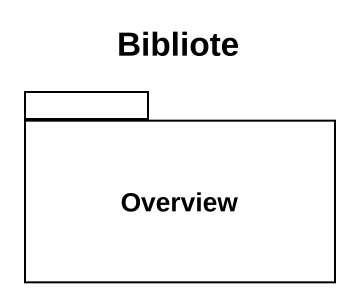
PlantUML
@startuml
title Bibliote
package Overview {
}
@enduml
